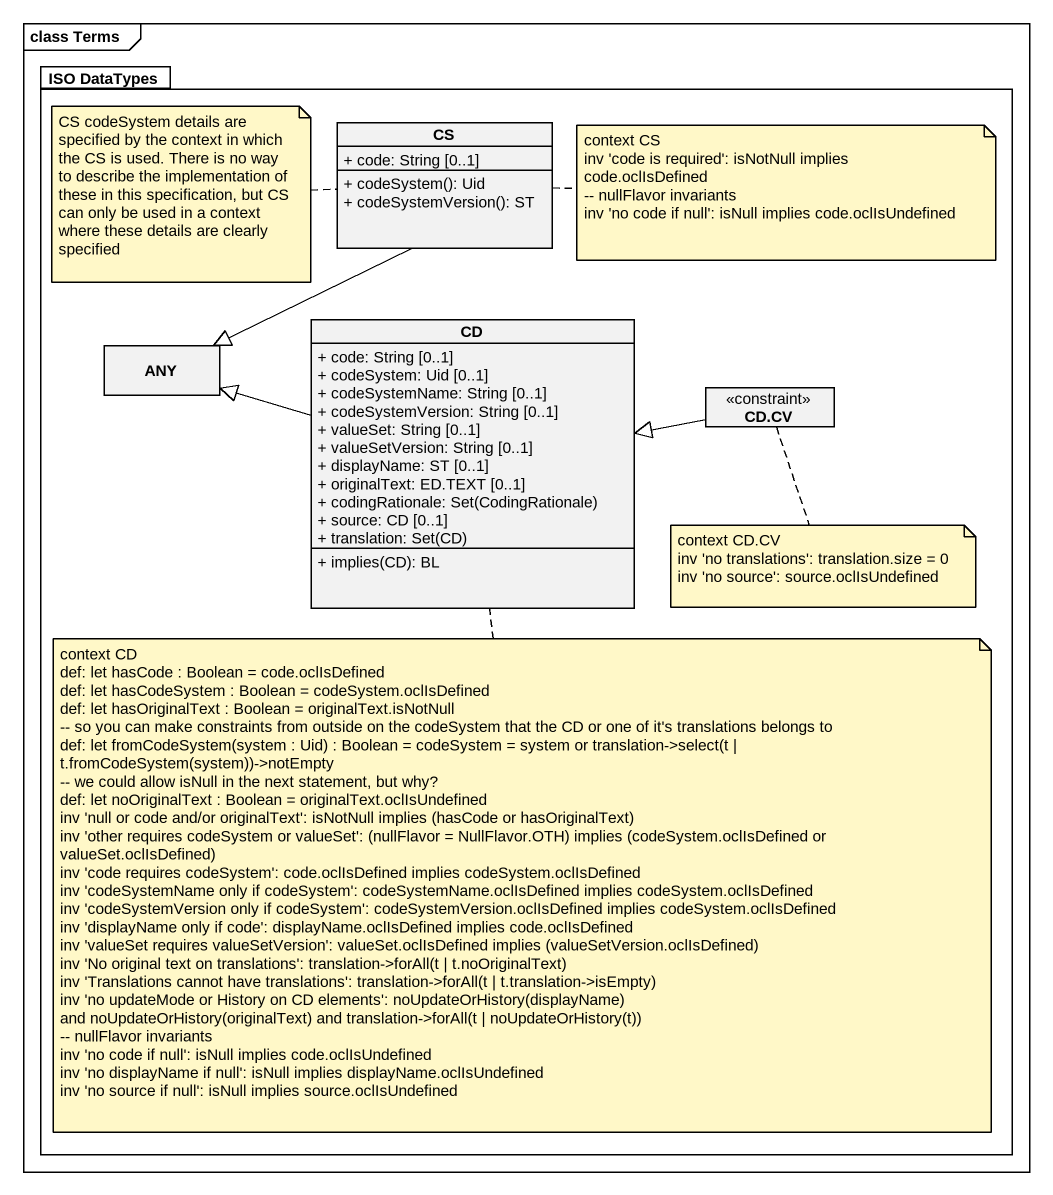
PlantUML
@startuml
mainframe class Terms
hide circle
hide empty members
skinparam classAttributeIconSize 0
package "ISO DataTypes" as ISO_DataTypes #FFFFFF {
  class CS {
    + code: String [0..1]
    + codeSystem(): Uid
    + codeSystemVersion(): ST
  }
  class ANY
  class CD {
    + code: String [0..1]
    + codeSystem: Uid [0..1]
    + codeSystemName: String [0..1]
    + codeSystemVersion: String [0..1]
    + valueSet: String [0..1]
    + valueSetVersion: String [0..1]
    + displayName: ST [0..1]
    + originalText: ED.TEXT [0..1]
    {field} + codingRationale: Set(CodingRationale)
    + source: CD [0..1]
    {field} + translation: Set(CD)
    + implies(CD): BL
  }
  class "CD.CV" as CD_CV <<constraint>>
}
CS --|> ANY
CD -left-|> ANY
CD_CV -left-|> CD
note left of CS : CS codeSystem details are specified by the context in which the CS is used. There is no way to describe the implementation of these in this specification, but CS can only be used in a context where these details are clearly specified
note right of CS
  context CS
  inv 'code is required': isNotNull implies code.oclIsDefined
  ~-- nullFlavor invariants
  inv 'no code if null': isNull implies code.oclIsUndefined
end note
note bottom of CD_CV
  context CD.CV
  inv 'no translations': translation.size = 0
  inv 'no source': source.oclIsUndefined
end note
note bottom of CD
  context CD
  def: let hasCode : Boolean = code.oclIsDefined
  def: let hasCodeSystem : Boolean = codeSystem.oclIsDefined
  def: let hasOriginalText : Boolean = originalText.isNotNull
  ~-- so you can make constraints from outside on the codeSystem that the CD or one of it's translations belongs to
  def: let fromCodeSystem(system : Uid) : Boolean = codeSystem = system or translation->select(t | t.fromCodeSystem(system))->notEmpty
  ~-- we could allow isNull in the next statement, but why?
  def: let noOriginalText : Boolean = originalText.oclIsUndefined
  inv 'null or code and/or originalText': isNotNull implies (hasCode or hasOriginalText)
  inv 'other requires codeSystem or valueSet': (nullFlavor = NullFlavor.OTH) implies (codeSystem.oclIsDefined or valueSet.oclIsDefined)
  inv 'code requires codeSystem': code.oclIsDefined implies codeSystem.oclIsDefined
  inv 'codeSystemName only if codeSystem': codeSystemName.oclIsDefined implies codeSystem.oclIsDefined
  inv 'codeSystemVersion only if codeSystem': codeSystemVersion.oclIsDefined implies codeSystem.oclIsDefined
  inv 'displayName only if code': displayName.oclIsDefined implies code.oclIsDefined
  inv 'valueSet requires valueSetVersion': valueSet.oclIsDefined implies (valueSetVersion.oclIsDefined)
  inv 'No original text on translations': translation->forAll(t | t.noOriginalText)
  inv 'Translations cannot have translations': translation->forAll(t | t.translation->isEmpty)
  inv 'no updateMode or History on CD elements': noUpdateOrHistory(displayName)
  and noUpdateOrHistory(originalText) and translation->forAll(t | noUpdateOrHistory(t))
  ~-- nullFlavor invariants
  inv 'no code if null': isNull implies code.oclIsUndefined
  inv 'no displayName if null': isNull implies displayName.oclIsUndefined
  inv 'no source if null': isNull implies source.oclIsUndefined
end note
@enduml
